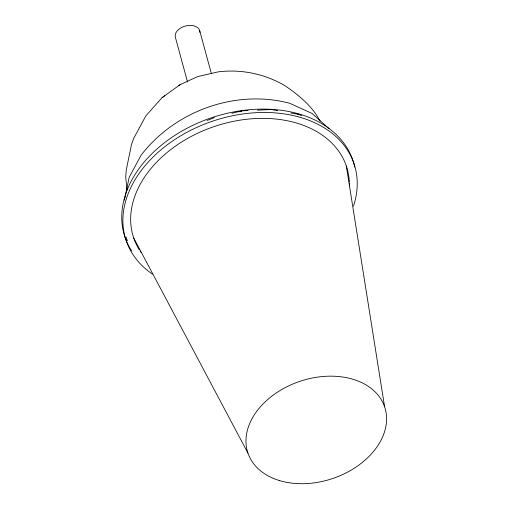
<?xml version="1.0" encoding="UTF-8"?>
<svg xmlns="http://www.w3.org/2000/svg" width="509" height="509" viewBox="0 0 509 509"><rect width="100%" height="100%" fill="white"/><g stroke="black" fill="none" stroke-linecap="round" stroke-linejoin="round"><path stroke-width="0.76" d="M124.425 200.215L129.152 177.412L141.05 155.277C174.829 111.045 235.673 88.941 289.736 103.27L312.042 113.443L329.018 128.656M320.078 121.18C312.354 106.031 298.446 94.922 284.671 85.493C264.394 73.818 241.451 68.995 218.151 71.871L197.619 76.598L180.091 84.659L162.015 97.683L145.828 115.893L133.752 138.276L131.602 144.079L126.226 170.152L125.742 177.068L127.008 190.118M162.015 97.683L164.865 95.635M178.64 85.697L180.091 84.659M207.036 120.506L214.359 117.624M231.951 113.291L241.896 110.841L248.118 110.568M257.459 110.16L271.469 109.543L277.717 110.644M238.676 111.764L241.788 111.63M290.983 112.992L298.783 114.372M297.383 113.793L301.595 115.664M127.549 240.693L126.455 238.657L126.251 237.111M133.752 238.078L247.947 453.118M199.611 30.317L211.273 73.296M187.535 82.032L175.452 37.513A12.598 8.15 -14.9 0 1 186.472 25.794A12.598 8.15 -14.9 0 1 199.872 32.436M346.311 165.959L384.594 406.755M349.384 183.571A112.228 79.773 -18.6 0 1 349.39 185.938M141.178 252.617A112.228 79.773 -18.6 0 1 140.287 251.312M139.434 249.989A112.228 79.773 -18.6 0 1 216.287 125.85A112.228 79.773 -18.6 0 1 349.333 181.993M152.344 274.065A120.245 85.474 -18.6 0 1 212.654 121.136A120.245 85.474 -18.6 0 1 353.513 206.17M131.659 250.931A120.245 85.474 -18.6 0 1 206.151 119.679A120.245 85.474 -18.6 0 1 354.748 167.162M279.695 480.642A72.151 51.282 -18.6 0 0 386.56 420.103A72.151 51.282 -18.6 0 0 282.559 389.067A72.151 51.282 -18.6 0 0 279.695 480.642"/></g></svg>
